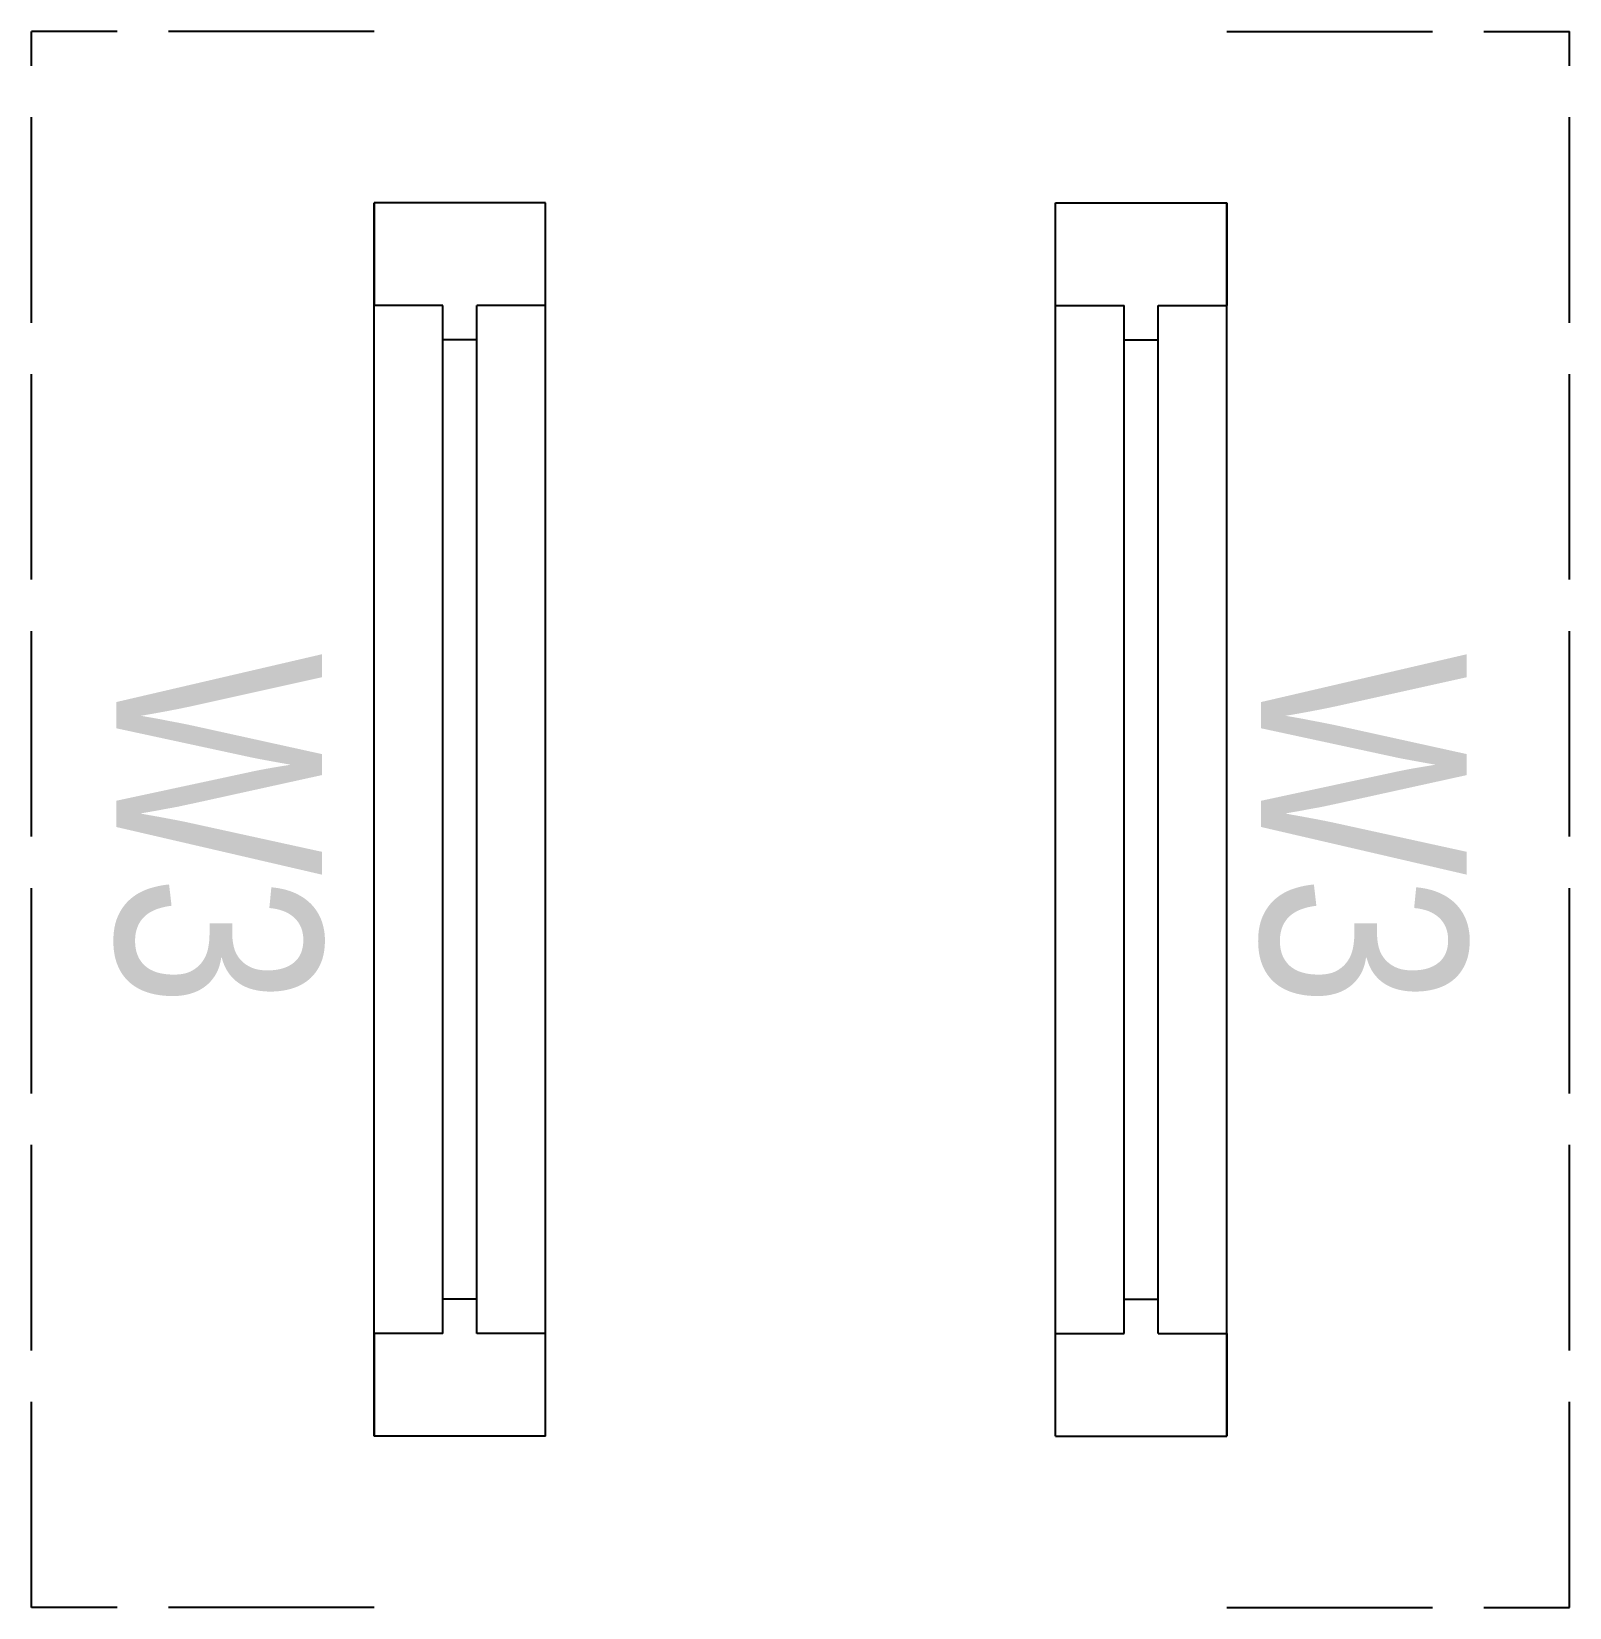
# Model space of a CAD drawing. Header units: inches. Extents: x -4010 to 92088, y -38563 to -1318.
# Drawn here: x 39671.22 to 39716.1, y -24033.42 to -23987.42 of the extents above; entities that cross this region are included whole.
import ezdxf

# ---------------------------------------------------------------- set-up
doc = ezdxf.new("R2010")
doc.units = ezdxf.units.IN
doc.header["$MEASUREMENT"] = 0
doc.linetypes.add('ACAD_ISO02W100', pattern=[15, 12, -3])
for name, color, linetype in [('Brick wall', 3, 'Continuous'), ('SUN LIGHT', 8, 'ACAD_ISO02W100'), ('TEX', 7, 'Continuous'), ('WINDOOR', 7, 'Continuous')]:
    doc.layers.add(name, color=color, linetype=linetype)
doc.styles.get("Standard").update_dxf_attribs({"font": 'ARIALN.TTF'})

# ---------------------------------------------------------------- blocks, each defined once
blk = doc.blocks.new('W-3FT')
at = {"layer": 'WINDOOR'}
for p, q in [((-36, 0), (-36, -5)), ((-36, 0), (-33, 0)), ((-36, 0), (0, 0)), ((-33, 0), (-33, -2)), ((-3, 0), (-3, -2)), ((0, 0), (0, -5)), ((-33, -2), (-3, -2)), ((-32, -2), (-32, -3)), ((-4, -2), (-4, -3)), ((-33, -3), (-33, -5)), ((-33, -3), (-3, -3)), ((-3, -3), (-3, -5)), ((-33, -5), (-36, -5)), ((-36, -5), (0, -5)), ((0, -5), (-3, -5))]:
    blk.add_line(p, q, dxfattribs=at)

msp = doc.modelspace()

# ---------------------------------------------------------------- linework, layer by layer
at = {"layer": 'SUN LIGHT', "linetype": 'ACAD_ISO02W100', "ltscale": 0.5}
for p, q in [((39681.215, -23987.42), (39671.215, -23987.42)), ((39671.215, -24033.42), (39671.215, -23987.42)), ((39706.096, -23987.42), (39716.096, -23987.42)), ((39716.096, -24033.42), (39716.096, -23987.42)), ((39681.215, -24033.42), (39671.215, -24033.42)), ((39706.096, -24033.42), (39716.096, -24033.42))]:
    msp.add_line(p, q, dxfattribs=at)

# ---------------------------------------------------------------- block references
at = {"layer": 'Brick wall', "xscale": -1, "rotation": 270}
msp.add_blockref('W-3FT', (39686.215, -23992.42), dxfattribs=at)
at = {"layer": 'Brick wall', "rotation": 90}
msp.add_blockref('W-3FT', (39701.096, -23992.42), dxfattribs=at)

# ---------------------------------------------------------------- texts
at = {"layer": 'TEX', "linetype": 'ByBlock', "char_height": 6, "width": 18.77154, "attachment_point": 3, "rotation": 270}
for insert in [(39679.688, -24015.877), (39713.096, -24015.877)]:
    msp.add_mtext('W3', dxfattribs=dict(at, insert=insert))

doc.saveas('drawing.dxf')
